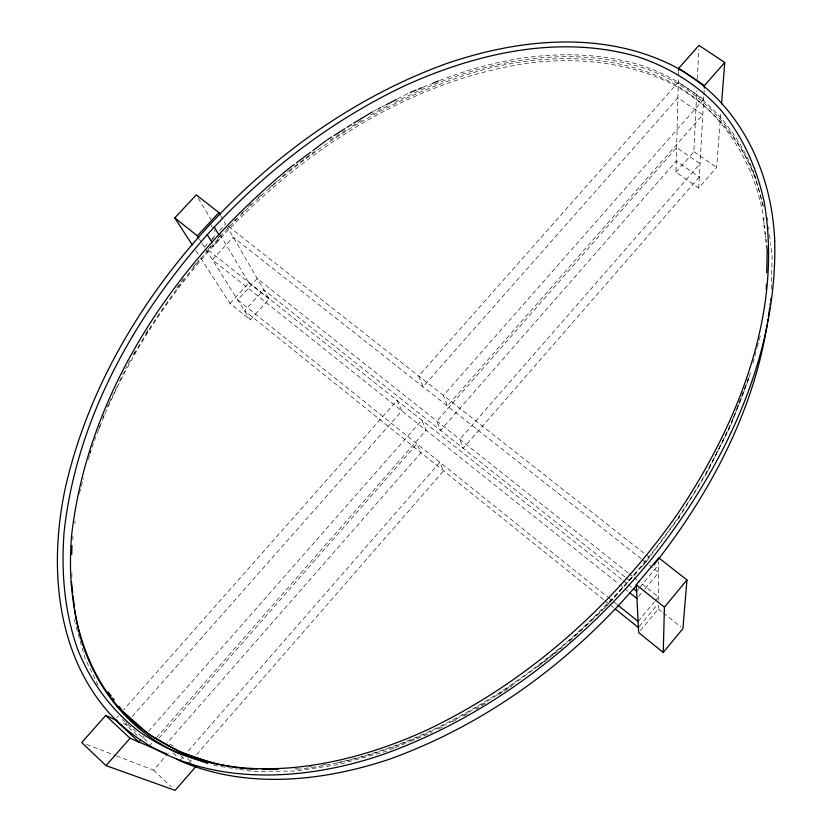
<?xml version="1.0" encoding="UTF-8"?>
<svg xmlns="http://www.w3.org/2000/svg" width="832" height="832" viewBox="0 0 832 832"><rect width="100%" height="100%" fill="white"/><g stroke="black" fill="none" stroke-linecap="round" stroke-linejoin="round"><path stroke-width="0.62" stroke-dasharray="4.16 3.12" d="M640.307 630.677L658.31 608.972L658.341 605.145M658.382 600.246L658.715 561.683M771.368 288.902L772.117 256.443L770.598 243.558M71.854 577.252L72.01 570.825M72.8 539.968L72.904 536.12M720.741 114.286L716.643 167.367L698.693 188.022L675.969 172.224L678.454 77.376M678.486 76.076L678.59 72.176M675.969 172.224L693.888 151.715L696.79 90.782M697.351 79.113L698.766 49.286M698.693 188.022L703.862 95.94M703.934 94.65L704.226 89.461M74.807 523.526L75.192 521.009M79.383 493.324L83.398 478.317M88.41 459.566L90.75 450.819M747.438 380.806L748.093 378.362M750.339 372.788L748.686 378.903L730.891 425.079L707.71 471.422L678.194 518.918M752.981 363.002L756.933 348.327M757.266 347.11L760.573 334.88M89.679 454.303C115.398 377.374 158.766 307.185 212.566 246.75L219.596 239.19C301.933 151.039 409.49 79.945 530.774 62.743C578.51 57.346 628.139 62.109 671.549 83.772C710.029 104.26 740.376 138.393 756.07 179.078M98.727 429.343L101.13 422.812M102.929 418.059L104.27 414.492M732.836 418.683L729.654 426.972L706.472 473.283M733.294 417.508L736.029 410.405M736.486 409.219L746.98 381.992M748.894 377.593C714.189 479.762 648.856 569.598 568.433 640.775C502.278 697.341 424.923 742.695 339.518 762.278L336.96 762.663M106.974 407.358L108.649 403.915M109.21 402.771L114.795 391.3M115.346 390.156L118.144 384.426M119.454 381.462L125.403 369.512M125.601 368.846L126.714 366.548M132.86 355.42L136.126 349.96M145.902 333.59L149.157 328.141M128.19 363.782L131.456 358.332M134.056 353.964C211.775 219.513 338.593 107.973 490.526 67.808C549.349 54.101 613.683 53.622 668.751 81.151C719.004 107.047 752.263 157.82 762.757 212.649L763.204 216.476M176.821 287.934L183.55 278.491M679.411 517.067L645.226 563.025L640.047 568.838M639.215 626.59L657.561 604.49M638.56 596.586L644.186 589.846M644.987 588.879L658.622 572.51L649.438 565.271M638.113 621.41L654.358 601.858M655.169 600.881L658.414 596.97L638.154 580.882M636.594 591.25L639.049 588.307M639.87 587.319L658.694 564.751M193.388 266.75L199.129 259.906M208.146 249.142L213.065 243.266M188.947 763.433L191.506 760.5M196.612 754.624L443.591 470.85L439.878 462.228L187.304 751.982M180.482 759.814L183.04 756.881M159.037 738.078L416.957 443.83L421.034 452.712L166.993 743.018M116.438 755.862L153.525 770.089L169.322 752.014M142.376 738.182L144.092 736.226M148.377 731.349L421.772 420.16L426.119 430.258L156.645 737.568M148.949 746.346L153.223 741.468M127.088 722.353L125.362 724.298L138.57 736.653M132.236 716.518L401.825 410.873L397.041 400.462L123.562 709.894M116.688 717.673L118.404 715.728M219.409 239.054L212.566 246.75L219.596 239.19L218.286 237.026M610.158 601.983L646.433 561.194M636.594 572.728L603.491 609.138M200.658 257.993L230.027 303.503L250.245 319.8L269.173 299.021L227.5 227.396M230.027 303.503L248.914 282.88L220.272 234.978M204.412 247.052L208.655 242.466M212.046 238.805L216.278 234.218M219.679 230.558L225.607 224.141L223.465 220.459M210.839 240.812L213.491 237.962M218.223 237.63L220.823 234.832M227.989 227.51L229.778 225.68M234.25 221.104L236.933 218.358M241.405 213.782L244.982 210.122M248.56 206.461L251.254 203.715M609.294 602.95C525.138 688.033 416.998 757.078 295.724 769.392M569.317 641.545L578.552 632.788M579.478 631.914L584.095 627.536M585.021 626.652L590.564 621.4M591.49 620.526L596.107 616.138M597.022 615.264L602.566 610.012M257.982 197.808L261.83 194.428M269.526 187.678L272.407 185.151M273.374 184.309L277.212 180.929M282.027 176.706L287.799 171.642M538.179 666.63L553.332 654.566M554.341 653.754L562.422 647.327M288.756 170.799L314.579 151.486M485.108 703.56L476.351 709.051M498.087 695.011L512.138 685.734M330.19 140.057L347.682 129.043M352.061 126.298L364.083 118.726M438.89 728.926L443.435 726.523M452.514 721.698L457.049 719.285M463.861 715.676L469.539 712.66M373.589 111.27L377.021 109.502M381.597 107.13L385.029 105.362M397.613 98.852L409.053 92.934M370.739 114.795L390.146 104.759M394.711 102.398C469.009 64.563 557.17 42.817 639.246 66.602C703.903 86.164 750.922 142.397 763.287 208.208M423.207 87.173L431.465 83.814M439.722 80.444C502.59 56.004 573.487 45.49 639.215 64.74C691.631 80.974 734.874 121.618 753.948 173.118M393.713 748.124L385.32 751.525L339.258 764.442M394.919 747.635L409.302 741.79M410.498 741.312L432.078 732.545M294.882 768.945L297.44 768.56M308.911 766.844L311.459 766.47M322.941 764.754L325.489 764.369M337.99 764.629L294.767 771.077L252.689 771.389L238.888 769.298M253.614 769.714L262.548 769.642M213.782 765.471L237.63 769.101M86.528 744.38L115.242 755.404M123.458 723.445L130.551 726.638M169.572 744.182L174.304 746.314L176.186 748.062M693.888 151.715L716.643 167.367M228.675 226.554L645.434 554.32M646.454 555.121L649.511 557.534M641.274 558.834L233.189 237.172L212.389 259.698L618.717 583.95M642.294 559.645L645.362 562.058M628.014 572.842L257.254 278.533L237.702 299.884L607.766 597.043M629.034 573.643L633.09 576.857M634.098 577.668L637.135 580.081M624.811 576.857L263.765 289.723L244.556 310.762L604.094 599.945M625.83 577.668L628.878 580.091M208.468 250.276L622.409 579.946M623.418 580.757L627.474 583.981M628.493 584.792L631.53 587.215M248.914 282.88L269.173 299.021M658.31 608.972L662.251 612.113M663.229 612.893L680.95 627.016M619.726 584.761L627.838 591.23M608.785 597.854L612.83 601.11M613.839 601.921L616.876 604.354M605.103 600.756L609.138 604.001M610.158 604.822L614.193 608.067M122.2 719.462L148.751 742.903M187.491 758.555L191.256 762.06M180.71 755.778L184.371 759.179M173.046 752.898L177.694 757.224M153.525 770.089L171.382 786.864M195.77 250.411L199.961 256.911M199.41 239.106L201.469 242.372M202.155 243.464L250.245 319.8M210.444 224.006L215.02 231.598M198.286 198.203L210.943 219.378M220.854 215.966L222.81 219.336M98.062 685.298L85.051 658.486L75.192 623.397M754.489 174.262L763.516 206.565M767.572 217.786L767.874 220.366M768.633 226.814L768.934 229.382M769.538 234.541L770.453 242.268M763.797 221.572L764.098 224.12M765.44 235.581L765.731 238.129M74.558 619.653L74.849 622.19M699.317 177.008L463.195 448.323L459.836 439.338L700.055 163.758L676.614 147.597L436.873 421.106L440.596 430.352L676.26 161.044L699.317 177.008M703.674 99.268L443.456 395.47L447.387 406.006L702.811 114.733L677.924 97.854L423.041 386.818L418.673 375.981L678.33 82.181L703.674 99.268"/><path stroke-width="1.25" d="M766.293 289.474L766.418 284.326M766.698 272.74L767.218 250.869L766.626 245.773M71.729 554.57L71.968 545.574M663.25 652.444L664.414 607.162L686.951 579.977L658.757 557.846L636.272 584.782L638.674 632.642L663.25 652.444L682.926 628.576L686.951 579.977M678.631 70.876L678.694 68.286L698.953 45.396L724.745 62.504L721.542 103.927M704.298 88.161L704.444 85.571L724.745 62.504M767.218 324.303C753.126 413.14 709.041 494.863 653.91 564.949M767.593 321.797L767.967 319.29M768.342 316.784L769.662 308.017M770.037 305.51L770.411 303.004M770.786 300.498L771.16 297.991M207.272 234.707C133.526 317.824 76.284 420.16 64.116 532.002C61.069 571.501 64.334 611.51 77.574 649.033C90.667 682.105 112.081 711.329 140.65 732.67C226.71 791.076 340.09 770.307 428.782 729.154C529.422 680.763 614.983 603.949 678.527 512.502C738.639 422.334 782.933 312.354 764.234 202.384C756.964 168.355 742.737 135.97 720.148 109.294C697.819 84.864 669.282 67.194 637.936 56.826C560.331 34.07 477.37 52.894 405.434 85.426C330.044 121.025 263.12 173.025 207.272 234.707L211.796 242.06M140.66 740.126L138.944 742.082L114.962 719.618M117.281 720.658L105.716 715.468L81.744 742.55L106.007 765.606L130.062 738.286L166.546 753.865M636.563 585.302C570.305 662.428 485.43 724.63 389.449 759.2C322.348 781.591 246.688 789.516 180.149 760.937L175.666 758.358M198.723 238.014L197.34 235.83L218.899 212.607L196.29 194.865L174.793 217.901L192.275 244.993M294.216 164.518L287.997 169.166C177.174 261.102 88.327 389.563 71.635 535.184C66.238 597.106 78.884 663.53 121.618 710.809C155.667 746.803 203.892 765.482 252.678 769.267M296.286 162.978L310.773 152.131M312.842 150.582L326.3 140.514M327.33 139.745L331.718 136.989M333.902 135.606L344.864 128.71M347.048 127.327L351.437 124.571M353.621 123.198L372.445 111.862M378.165 108.909L380.453 107.723M386.173 104.77L396.469 99.445M410.228 92.456L416.125 90.054M418.486 89.097L422.022 87.651M432.64 83.325L438.537 80.922M262.912 769.184L278.262 769.07M214.677 763.797L179.556 751.868L148.803 734.261L122.824 711.37M179.91 753.958L207.74 763.422M106.007 765.606L175.136 790.4L195.967 766.428L186.555 762.414M178.703 753.553C121.274 727.636 83.179 671.715 74.693 609.981M678.694 68.286L704.444 85.571M174.793 217.901L197.34 235.83M636.272 584.782L664.414 607.162M633.558 588.827L636.594 591.25M629.866 592.852L636.958 598.51M617.885 605.166L638.113 621.41M615.202 608.878L638.414 627.557M105.716 715.468L130.062 738.286M108.129 691.881L111.228 695.989M112.778 698.038L114.317 700.086M118.966 706.243L122.054 710.351M214.302 227.167L218.754 234.582M218.899 212.607L220.199 214.854M763.35 217.745L763.651 220.293M764.244 225.389L764.546 227.937M764.993 231.754L765.284 234.302M765.877 239.398L766.178 241.946M71.406 581.568L72.748 593.185M73.05 595.774L74.391 607.391M774.706 240.833C777.639 358.998 722.155 470.506 649.948 560.955C579.114 646.329 488.238 716.882 383.157 754.395C293.301 785.429 179.93 788.33 109.959 713.877C55.38 653.12 48.922 564.845 65.281 488.103C87.838 388.669 141.658 298.428 210.444 224.006C275.506 154.045 355.389 96.793 445.474 63.95C517.847 38.875 601.193 30.254 671.892 65.187C737.589 98.623 771.857 169.25 774.706 240.833"/></g></svg>
